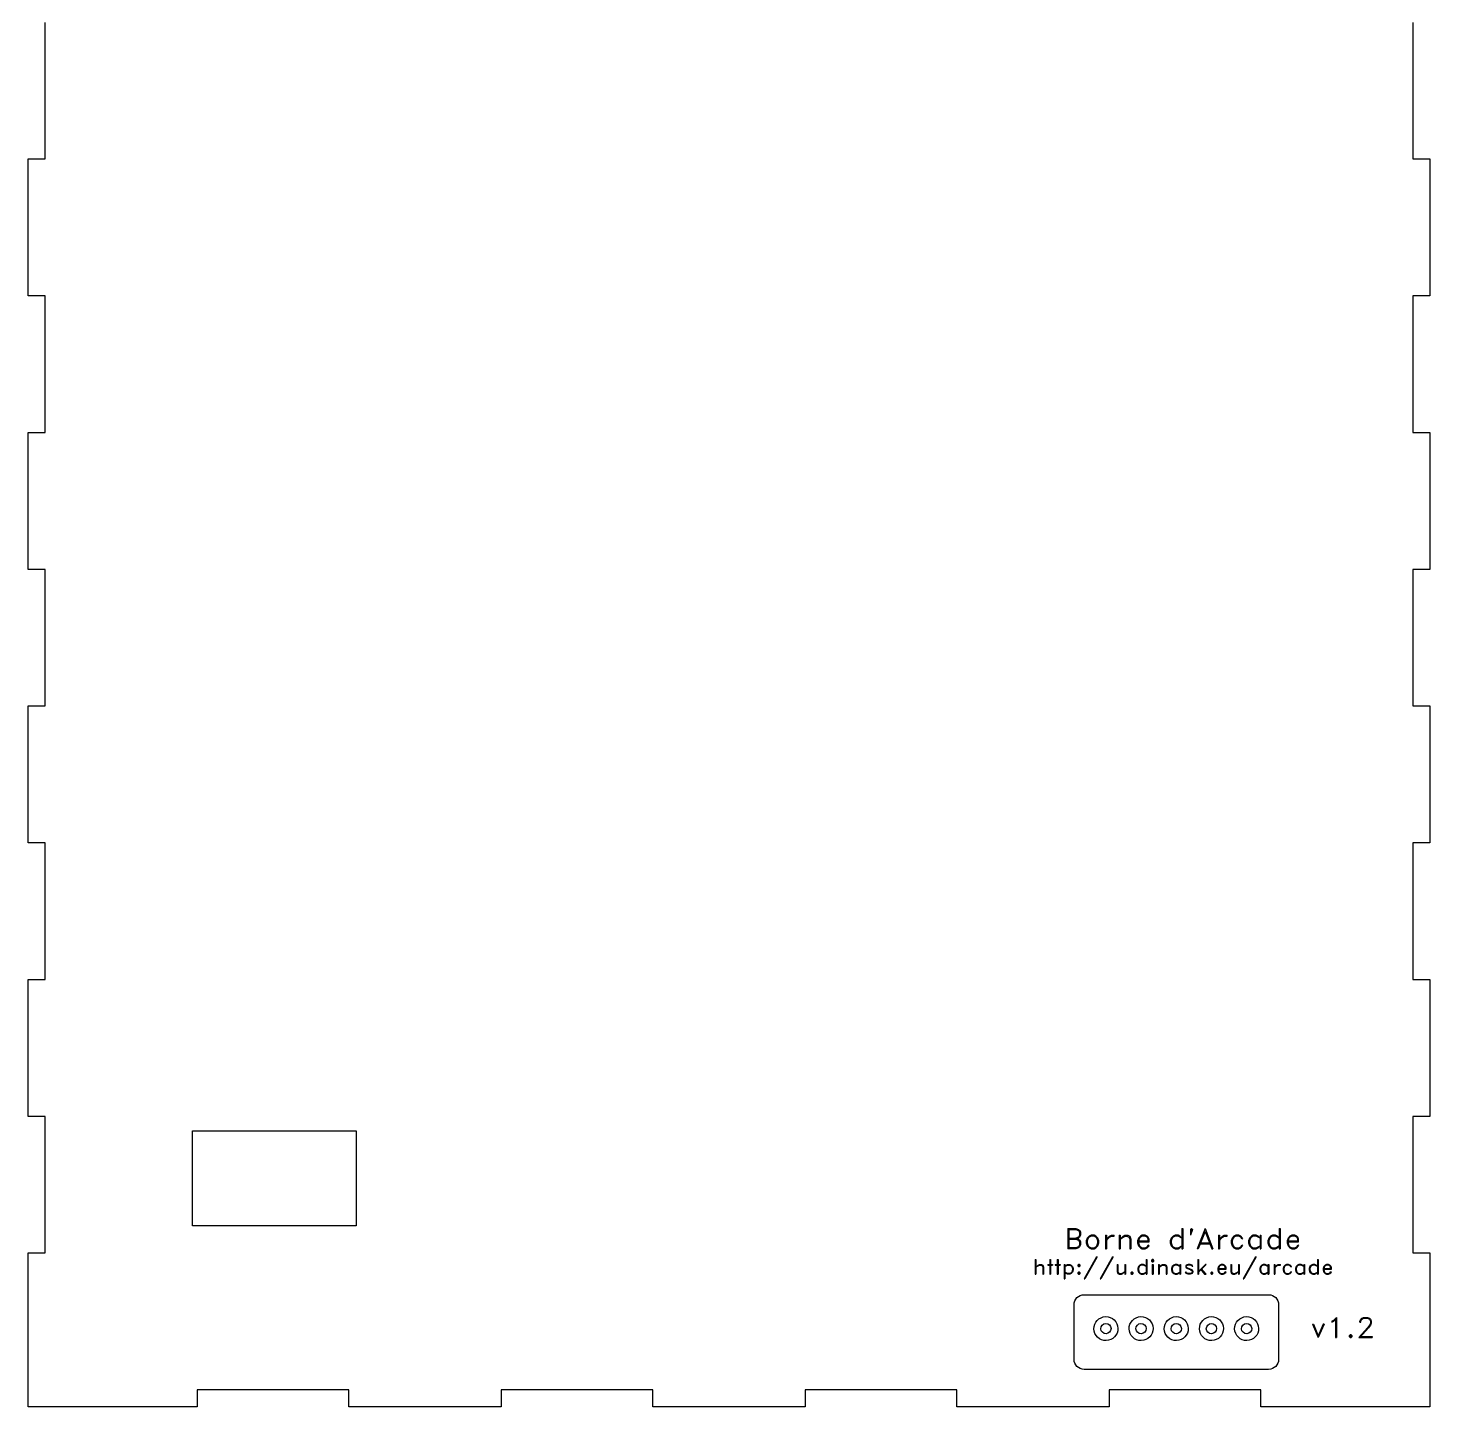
# Model space of a CAD drawing. Extents: x 15 to 1272, y 33 to 870.
# Drawn here: x 861.8 to 1271.8, y 46.6 to 449.9 of the extents above; entities that cross this region are included whole.
import ezdxf

# ---------------------------------------------------------------- set-up
doc = ezdxf.new("R2010")
doc.units = 0
doc.layers.add('Decoration', color=7, linetype='CONTINUOUS')
doc.layers.add('Plan', color=7, linetype='CONTINUOUS')

msp = doc.modelspace()

# ---------------------------------------------------------------- linework, layer by layer
at = {"layer": 'Decoration', "color": 1}
for p, q in [((1165.979299, 98.795683), (1165.979299, 92.869016)), ((1165.979299, 98.795683), (1168.237077, 98.795683)), ((1166.261521, 98.51346), (1166.261521, 93.151238)), ((1166.261521, 98.51346), (1168.237077, 98.51346)), ((1168.237077, 98.795683), (1169.083744, 98.51346)), ((1168.237077, 98.51346), (1169.083744, 98.231238)), ((1169.083744, 98.51346), (1169.365966, 98.231238)), ((1199.281521, 98.795683), (1199.281521, 92.869016)), ((1199.281521, 98.795683), (1199.563743, 98.795683)), ((1199.563743, 98.795683), (1199.563743, 92.869016)), ((1202.103744, 98.795683), (1201.821521, 98.51346)), ((1201.821521, 98.51346), (1201.821521, 96.820127)), ((1202.103744, 98.51346), (1201.821521, 96.820127)), ((1202.385966, 98.51346), (1201.821521, 96.820127)), ((1202.103744, 98.795683), (1202.385966, 98.51346)), ((1206.054855, 98.795683), (1203.797077, 92.869016)), ((1206.054855, 98.795683), (1208.312633, 92.869016)), ((1227.785965, 98.795683), (1227.785965, 92.869016)), ((1227.785965, 98.795683), (1228.068188, 98.795683)), ((1228.068188, 98.795683), (1228.068188, 92.869016)), ((1166.261521, 95.97346), (1168.237077, 95.97346)), ((1166.261521, 95.691238), (1168.237077, 95.691238)), ((1169.083744, 96.255683), (1168.237077, 95.97346)), ((1169.083744, 95.97346), (1168.237077, 95.691238)), ((1168.237077, 95.97346), (1169.083744, 95.691238)), ((1168.237077, 95.691238), (1169.083744, 95.409016)), ((1169.083744, 98.231238), (1169.365966, 97.666794)), ((1169.365966, 96.820127), (1169.083744, 96.255683)), ((1169.365966, 96.255683), (1169.083744, 95.97346)), ((1169.083744, 95.691238), (1169.365966, 95.409016)), ((1169.083744, 95.409016), (1169.365966, 94.844572)), ((1169.365966, 98.231238), (1169.648188, 97.666794)), ((1169.365966, 97.666794), (1169.365966, 96.820127)), ((1169.648188, 96.820127), (1169.365966, 96.255683)), ((1169.365966, 95.409016), (1169.648188, 94.844572)), ((1169.365966, 94.844572), (1169.365966, 93.997905)), ((1169.648188, 97.666794), (1169.648188, 96.820127)), ((1169.648188, 94.844572), (1169.648188, 93.997905)), ((1171.623744, 95.97346), (1171.341522, 95.126794)), ((1171.341522, 95.126794), (1171.341522, 94.562349)), ((1171.341522, 94.562349), (1171.623744, 93.715683)), ((1172.188188, 96.537905), (1171.623744, 95.97346)), ((1171.905966, 95.97346), (1171.623744, 95.126794)), ((1171.623744, 95.126794), (1171.623744, 94.562349)), ((1171.623744, 94.562349), (1171.905966, 93.715683)), ((1172.188188, 96.255683), (1171.905966, 95.97346)), ((1172.752633, 96.820127), (1172.188188, 96.537905)), ((1172.752633, 96.537905), (1172.188188, 96.255683)), ((1173.599299, 96.820127), (1172.752633, 96.820127)), ((1173.599299, 96.537905), (1172.752633, 96.537905)), ((1174.163744, 96.537905), (1173.599299, 96.820127)), ((1174.163744, 96.255683), (1173.599299, 96.537905)), ((1174.728188, 95.97346), (1174.163744, 96.537905)), ((1174.445966, 95.97346), (1174.163744, 96.255683)), ((1174.728188, 95.126794), (1174.445966, 95.97346)), ((1174.445966, 93.715683), (1174.728188, 94.562349)), ((1175.010411, 95.126794), (1174.728188, 95.97346)), ((1174.728188, 94.562349), (1174.728188, 95.126794)), ((1174.728188, 93.715683), (1175.010411, 94.562349)), ((1175.010411, 94.562349), (1175.010411, 95.126794)), ((1176.985966, 96.820127), (1176.985966, 92.869016)), ((1176.985966, 96.820127), (1177.268189, 96.820127)), ((1177.268189, 96.820127), (1177.268189, 92.869016)), ((1177.268189, 95.126794), (1177.550411, 95.97346)), ((1177.268189, 95.126794), (1177.550411, 95.691238)), ((1177.550411, 95.97346), (1178.114855, 96.537905)), ((1177.550411, 95.691238), (1178.114855, 96.255683)), ((1178.114855, 96.537905), (1178.679298, 96.820127)), ((1178.114855, 96.255683), (1178.679298, 96.537905)), ((1178.679298, 96.820127), (1179.525964, 96.820127)), ((1178.679298, 96.537905), (1179.525964, 96.537905)), ((1179.525964, 96.537905), (1179.525964, 96.820127)), ((1180.937076, 96.820127), (1180.937076, 92.869016)), ((1180.937076, 96.820127), (1181.219298, 96.820127)), ((1181.219298, 96.820127), (1181.219298, 92.869016)), ((1181.219298, 95.691238), (1182.065965, 96.537905)), ((1181.219298, 95.691238), (1182.065965, 96.255683)), ((1182.065965, 96.537905), (1182.630409, 96.820127)), ((1182.065965, 96.255683), (1182.630409, 96.537905)), ((1182.630409, 96.820127), (1183.477076, 96.820127)), ((1182.630409, 96.537905), (1183.194854, 96.537905)), ((1183.194854, 96.537905), (1183.759298, 96.255683)), ((1183.477076, 96.820127), (1184.04152, 96.537905)), ((1183.759298, 96.255683), (1184.04152, 95.691238)), ((1184.04152, 96.537905), (1184.323743, 95.691238)), ((1184.04152, 95.691238), (1184.04152, 92.869016)), ((1184.323743, 95.691238), (1184.323743, 92.869016)), ((1186.58152, 95.97346), (1186.299298, 95.126794)), ((1186.299298, 95.126794), (1186.299298, 94.562349)), ((1186.299298, 94.562349), (1186.58152, 93.715683)), ((1187.145965, 96.537905), (1186.58152, 95.97346)), ((1186.863743, 95.97346), (1186.58152, 95.126794)), ((1186.58152, 95.126794), (1189.403743, 95.126794)), ((1186.58152, 95.126794), (1186.58152, 94.562349)), ((1186.58152, 94.844572), (1189.685965, 94.844572)), ((1186.58152, 94.562349), (1186.863743, 93.715683)), ((1187.145965, 96.255683), (1186.863743, 95.97346)), ((1187.710409, 96.820127), (1187.145965, 96.537905)), ((1187.710409, 96.537905), (1187.145965, 96.255683)), ((1188.557076, 96.820127), (1187.710409, 96.820127)), ((1188.557076, 96.537905), (1187.710409, 96.537905)), ((1189.121521, 96.537905), (1188.557076, 96.820127)), ((1189.121521, 96.255683), (1188.557076, 96.537905)), ((1189.403743, 96.255683), (1189.121521, 96.537905)), ((1189.403743, 95.691238), (1189.121521, 96.255683)), ((1189.685965, 95.691238), (1189.403743, 96.255683)), ((1189.403743, 95.126794), (1189.403743, 95.691238)), ((1189.685965, 94.844572), (1189.685965, 95.691238)), ((1196.177077, 95.97346), (1195.894854, 95.126794)), ((1195.894854, 95.126794), (1195.894854, 94.562349)), ((1195.894854, 94.562349), (1196.177077, 93.715683)), ((1196.741521, 96.537905), (1196.177077, 95.97346)), ((1196.459299, 95.97346), (1196.177077, 95.126794)), ((1196.177077, 95.126794), (1196.177077, 94.562349)), ((1196.177077, 94.562349), (1196.459299, 93.715683)), ((1196.741521, 96.255683), (1196.459299, 95.97346)), ((1197.305965, 96.820127), (1196.741521, 96.537905)), ((1197.305965, 96.537905), (1196.741521, 96.255683)), ((1198.152632, 96.820127), (1197.305965, 96.820127)), ((1198.152632, 96.537905), (1197.305965, 96.537905)), ((1198.717077, 96.537905), (1198.152632, 96.820127)), ((1199.281521, 95.97346), (1198.152632, 96.537905)), ((1199.281521, 95.97346), (1198.717077, 96.537905)), ((1206.054855, 97.949016), (1204.079299, 92.869016)), ((1204.643744, 94.562349), (1207.465966, 94.562349)), ((1206.054855, 97.949016), (1208.030411, 92.869016)), ((1210.005966, 96.820127), (1210.005966, 92.869016)), ((1210.005966, 96.820127), (1210.288188, 96.820127)), ((1210.288188, 96.820127), (1210.288188, 92.869016)), ((1210.288188, 95.126794), (1210.570411, 95.97346)), ((1210.288188, 95.126794), (1210.570411, 95.691238)), ((1210.570411, 95.97346), (1211.134855, 96.537905)), ((1210.570411, 95.691238), (1211.134855, 96.255683)), ((1211.134855, 96.537905), (1211.6993, 96.820127)), ((1211.134855, 96.255683), (1211.6993, 96.537905)), ((1211.6993, 96.820127), (1212.545966, 96.820127)), ((1211.6993, 96.537905), (1212.545966, 96.537905)), ((1212.545966, 96.537905), (1212.545966, 96.820127)), ((1213.957076, 95.97346), (1213.674853, 95.126794)), ((1213.674853, 95.126794), (1213.674853, 94.562349)), ((1213.674853, 94.562349), (1213.957076, 93.715683)), ((1214.52152, 96.537905), (1213.957076, 95.97346)), ((1214.239298, 95.97346), (1213.957076, 95.126794)), ((1213.957076, 95.126794), (1213.957076, 94.562349)), ((1213.957076, 94.562349), (1214.239298, 93.715683)), ((1214.52152, 96.255683), (1214.239298, 95.97346)), ((1215.085964, 96.820127), (1214.52152, 96.537905)), ((1215.085964, 96.537905), (1214.52152, 96.255683)), ((1215.932631, 96.820127), (1215.085964, 96.820127)), ((1215.932631, 96.537905), (1215.085964, 96.537905)), ((1216.497076, 96.537905), (1215.932631, 96.820127)), ((1216.497076, 96.255683), (1215.932631, 96.537905)), ((1217.06152, 95.97346), (1216.497076, 96.537905)), ((1216.779298, 95.691238), (1216.497076, 96.255683)), ((1217.06152, 95.97346), (1216.779298, 95.691238)), ((1219.037076, 95.97346), (1218.754854, 95.126794)), ((1218.754854, 95.126794), (1218.754854, 94.562349)), ((1218.754854, 94.562349), (1219.037076, 93.715683)), ((1219.60152, 96.537905), (1219.037076, 95.97346)), ((1219.319298, 95.97346), (1219.037076, 95.126794)), ((1219.037076, 95.126794), (1219.037076, 94.562349)), ((1219.037076, 94.562349), (1219.319298, 93.715683)), ((1219.60152, 96.255683), (1219.319298, 95.97346)), ((1220.165965, 96.820127), (1219.60152, 96.537905)), ((1220.165965, 96.537905), (1219.60152, 96.255683)), ((1221.012631, 96.820127), (1220.165965, 96.820127)), ((1221.012631, 96.537905), (1220.165965, 96.537905)), ((1221.577076, 96.537905), (1221.012631, 96.820127)), ((1222.141521, 95.97346), (1221.012631, 96.537905)), ((1222.141521, 95.97346), (1221.577076, 96.537905)), ((1222.141521, 96.820127), (1222.141521, 92.869016)), ((1222.141521, 96.820127), (1222.423743, 96.820127)), ((1222.423743, 96.820127), (1222.423743, 92.869016)), ((1224.681521, 95.97346), (1224.399299, 95.126794)), ((1224.399299, 95.126794), (1224.399299, 94.562349)), ((1224.399299, 94.562349), (1224.681521, 93.715683)), ((1225.245965, 96.537905), (1224.681521, 95.97346)), ((1224.963743, 95.97346), (1224.681521, 95.126794)), ((1224.681521, 95.126794), (1224.681521, 94.562349)), ((1224.681521, 94.562349), (1224.963743, 93.715683)), ((1225.245965, 96.255683), (1224.963743, 95.97346)), ((1225.81041, 96.820127), (1225.245965, 96.537905)), ((1225.81041, 96.537905), (1225.245965, 96.255683)), ((1226.657076, 96.820127), (1225.81041, 96.820127)), ((1226.657076, 96.537905), (1225.81041, 96.537905)), ((1227.221521, 96.537905), (1226.657076, 96.820127)), ((1227.785965, 95.97346), (1226.657076, 96.537905)), ((1227.785965, 95.97346), (1227.221521, 96.537905)), ((1230.325965, 95.97346), (1230.043743, 95.126794)), ((1230.043743, 95.126794), (1230.043743, 94.562349)), ((1230.043743, 94.562349), (1230.325965, 93.715683)), ((1230.89041, 96.537905), (1230.325965, 95.97346)), ((1230.608188, 95.97346), (1230.325965, 95.126794)), ((1230.325965, 95.126794), (1233.148188, 95.126794)), ((1230.325965, 95.126794), (1230.325965, 94.562349)), ((1230.325965, 94.844572), (1233.43041, 94.844572)), ((1230.325965, 94.562349), (1230.608188, 93.715683)), ((1230.89041, 96.255683), (1230.608188, 95.97346)), ((1231.454854, 96.820127), (1230.89041, 96.537905)), ((1231.454854, 96.537905), (1230.89041, 96.255683)), ((1232.301521, 96.820127), (1231.454854, 96.820127)), ((1232.301521, 96.537905), (1231.454854, 96.537905)), ((1232.865965, 96.537905), (1232.301521, 96.820127)), ((1232.865965, 96.255683), (1232.301521, 96.537905)), ((1233.148188, 96.255683), (1232.865965, 96.537905)), ((1233.148188, 95.691238), (1232.865965, 96.255683)), ((1233.43041, 95.691238), (1233.148188, 96.255683)), ((1233.148188, 95.126794), (1233.148188, 95.691238)), ((1233.43041, 94.844572), (1233.43041, 95.691238)), ((1168.237077, 92.869016), (1165.979299, 92.869016)), ((1168.237077, 93.151238), (1166.261521, 93.151238)), ((1169.083744, 93.433461), (1168.237077, 93.151238)), ((1169.083744, 93.151238), (1168.237077, 92.869016)), ((1169.365966, 93.997905), (1169.083744, 93.433461)), ((1169.365966, 93.433461), (1169.083744, 93.151238)), ((1169.648188, 93.997905), (1169.365966, 93.433461)), ((1174.334204, 90.473362), (1170.709827, 84.030024)), ((1174.535559, 90.473362), (1170.911181, 84.030024)), ((1171.623744, 93.715683), (1172.188188, 93.151238)), ((1171.905966, 93.715683), (1172.188188, 93.433461)), ((1172.188188, 93.433461), (1172.752633, 93.151238)), ((1172.188188, 93.151238), (1172.752633, 92.869016)), ((1172.752633, 93.151238), (1173.599299, 93.151238)), ((1172.752633, 92.869016), (1173.599299, 92.869016)), ((1173.599299, 93.151238), (1174.163744, 93.433461)), ((1173.599299, 92.869016), (1174.163744, 93.151238)), ((1174.163744, 93.151238), (1174.728188, 93.715683)), ((1174.163744, 93.433461), (1174.445966, 93.715683)), ((1174.334204, 90.473362), (1174.535559, 90.473362)), ((1178.965354, 90.473362), (1175.340976, 84.030024)), ((1179.166708, 90.473362), (1175.54233, 84.030024)), ((1176.985966, 92.869016), (1177.268189, 92.869016)), ((1178.965354, 90.473362), (1179.166708, 90.473362)), ((1180.937076, 92.869016), (1181.219298, 92.869016)), ((1184.04152, 92.869016), (1184.323743, 92.869016)), ((1186.58152, 93.715683), (1187.145965, 93.151238)), ((1186.863743, 93.715683), (1187.145965, 93.433461)), ((1187.145965, 93.433461), (1187.710409, 93.151238)), ((1187.145965, 93.151238), (1187.710409, 92.869016)), ((1187.710409, 93.151238), (1188.557076, 93.151238)), ((1187.710409, 92.869016), (1188.557076, 92.869016)), ((1188.557076, 93.151238), (1189.121521, 93.433461)), ((1188.557076, 92.869016), (1189.121521, 93.151238)), ((1189.121521, 93.433461), (1189.403743, 93.997905)), ((1189.121521, 93.151238), (1189.685965, 93.715683)), ((1189.403743, 93.997905), (1189.685965, 93.715683)), ((1196.177077, 93.715683), (1196.741521, 93.151238)), ((1196.459299, 93.715683), (1196.741521, 93.433461)), ((1196.741521, 93.433461), (1197.305965, 93.151238)), ((1196.741521, 93.151238), (1197.305965, 92.869016)), ((1197.305965, 93.151238), (1198.152632, 93.151238)), ((1197.305965, 92.869016), (1198.152632, 92.869016)), ((1198.152632, 93.151238), (1199.281521, 93.715683)), ((1198.152632, 92.869016), (1198.717077, 93.151238)), ((1198.717077, 93.151238), (1199.281521, 93.715683)), ((1199.281521, 92.869016), (1199.563743, 92.869016)), ((1204.079299, 92.869016), (1203.797077, 92.869016)), ((1204.361521, 94.280127), (1207.748188, 94.280127)), ((1208.030411, 92.869016), (1208.312633, 92.869016)), ((1210.005966, 92.869016), (1210.288188, 92.869016)), ((1213.957076, 93.715683), (1214.52152, 93.151238)), ((1214.239298, 93.715683), (1214.52152, 93.433461)), ((1214.52152, 93.433461), (1215.085964, 93.151238)), ((1214.52152, 93.151238), (1215.085964, 92.869016)), ((1215.085964, 93.151238), (1215.932631, 93.151238)), ((1215.085964, 92.869016), (1215.932631, 92.869016)), ((1215.932631, 93.151238), (1216.497076, 93.433461)), ((1215.932631, 92.869016), (1216.497076, 93.151238)), ((1216.497076, 93.433461), (1216.779298, 93.997905)), ((1216.497076, 93.151238), (1217.06152, 93.715683)), ((1216.779298, 93.997905), (1217.06152, 93.715683)), ((1220.847052, 90.473362), (1217.222674, 84.030024)), ((1221.048406, 90.473362), (1217.424028, 84.030024)), ((1219.037076, 93.715683), (1219.60152, 93.151238)), ((1219.319298, 93.715683), (1219.60152, 93.433461)), ((1219.60152, 93.433461), (1220.165965, 93.151238)), ((1219.60152, 93.151238), (1220.165965, 92.869016)), ((1220.165965, 93.151238), (1221.012631, 93.151238)), ((1220.165965, 92.869016), (1221.012631, 92.869016)), ((1220.847052, 90.473362), (1221.048406, 90.473362)), ((1221.012631, 93.151238), (1222.141521, 93.715683)), ((1221.012631, 92.869016), (1221.577076, 93.151238)), ((1221.577076, 93.151238), (1222.141521, 93.715683)), ((1222.141521, 92.869016), (1222.423743, 92.869016)), ((1224.681521, 93.715683), (1225.245965, 93.151238)), ((1224.963743, 93.715683), (1225.245965, 93.433461)), ((1225.245965, 93.433461), (1225.81041, 93.151238)), ((1225.245965, 93.151238), (1225.81041, 92.869016)), ((1225.81041, 93.151238), (1226.657076, 93.151238)), ((1225.81041, 92.869016), (1226.657076, 92.869016)), ((1226.657076, 93.151238), (1227.785965, 93.715683)), ((1226.657076, 92.869016), (1227.221521, 93.151238)), ((1227.221521, 93.151238), (1227.785965, 93.715683)), ((1227.785965, 92.869016), (1228.068188, 92.869016)), ((1230.325965, 93.715683), (1230.89041, 93.151238)), ((1230.608188, 93.715683), (1230.89041, 93.433461)), ((1230.89041, 93.433461), (1231.454854, 93.151238)), ((1230.89041, 93.151238), (1231.454854, 92.869016)), ((1231.454854, 93.151238), (1232.301521, 93.151238)), ((1231.454854, 92.869016), (1232.301521, 92.869016)), ((1232.301521, 93.151238), (1232.865965, 93.433461)), ((1232.301521, 92.869016), (1232.865965, 93.151238)), ((1232.865965, 93.433461), (1233.148188, 93.997905)), ((1232.865965, 93.151238), (1233.43041, 93.715683)), ((1233.148188, 93.997905), (1233.43041, 93.715683)), ((1156.41367, 89.667945), (1156.41367, 85.439504)), ((1156.41367, 89.667945), (1156.615025, 89.667945)), ((1156.615025, 89.667945), (1156.615025, 85.439504)), ((1156.615025, 87.453047), (1157.219087, 88.05711)), ((1156.615025, 87.453047), (1157.219087, 87.855756)), ((1157.219087, 88.05711), (1157.621796, 88.258465)), ((1157.219087, 87.855756), (1157.621796, 88.05711)), ((1157.621796, 88.258465), (1158.225859, 88.258465)), ((1157.621796, 88.05711), (1158.024505, 88.05711)), ((1158.024505, 88.05711), (1158.427213, 87.855756)), ((1158.225859, 88.258465), (1158.628568, 88.05711)), ((1158.427213, 87.855756), (1158.628568, 87.453047)), ((1158.628568, 88.05711), (1158.829922, 87.453047)), ((1158.628568, 87.453047), (1158.628568, 85.439504)), ((1158.829922, 87.453047), (1158.829922, 85.439504)), ((1160.038048, 88.258465), (1161.447528, 88.258465)), ((1160.038048, 88.258465), (1160.038048, 88.05711)), ((1160.038048, 88.05711), (1161.447528, 88.05711)), ((1160.642111, 89.667945), (1160.642111, 85.439504)), ((1160.642111, 89.667945), (1160.843465, 89.667945)), ((1160.843465, 89.667945), (1160.843465, 85.439504)), ((1161.447528, 88.258465), (1161.447528, 88.05711)), ((1162.252945, 88.258465), (1163.662426, 88.258465)), ((1162.252945, 88.258465), (1162.252945, 88.05711)), ((1162.252945, 88.05711), (1163.662426, 88.05711)), ((1162.857008, 89.667945), (1162.857008, 85.439504)), ((1162.857008, 89.667945), (1163.058363, 89.667945)), ((1163.058363, 89.667945), (1163.058363, 85.439504)), ((1163.662426, 88.258465), (1163.662426, 88.05711)), ((1164.870552, 88.258465), (1164.870552, 84.030024)), ((1164.870552, 88.258465), (1165.071906, 88.258465)), ((1165.071906, 88.258465), (1165.071906, 84.030024)), ((1165.071906, 87.654402), (1165.474614, 88.05711)), ((1165.071906, 87.654402), (1165.877323, 88.05711)), ((1165.474614, 88.05711), (1165.877323, 88.258465)), ((1165.877323, 88.258465), (1166.481386, 88.258465)), ((1165.877323, 88.05711), (1166.481386, 88.05711)), ((1166.481386, 88.258465), (1166.884095, 88.05711)), ((1166.481386, 88.05711), (1166.884095, 87.855756)), ((1166.884095, 88.05711), (1167.286803, 87.654402)), ((1166.884095, 87.855756), (1167.085449, 87.654402)), ((1167.085449, 87.654402), (1167.286803, 87.050339)), ((1167.286803, 86.64763), (1167.085449, 86.043567)), ((1167.286803, 87.654402), (1167.488158, 87.050339)), ((1167.286803, 87.050339), (1167.286803, 86.64763)), ((1167.488158, 86.64763), (1167.286803, 86.043567)), ((1167.488158, 87.050339), (1167.488158, 86.64763)), ((1169.098992, 88.258465), (1168.897638, 88.05711)), ((1168.897638, 88.05711), (1168.897638, 87.855756)), ((1168.897638, 87.855756), (1169.098992, 87.654402)), ((1169.300347, 88.258465), (1169.098992, 88.258465)), ((1169.098992, 88.05711), (1169.098992, 87.855756)), ((1169.300347, 88.05711), (1169.098992, 88.05711)), ((1169.098992, 87.855756), (1169.300347, 87.855756)), ((1169.098992, 87.654402), (1169.300347, 87.654402)), ((1169.501701, 88.05711), (1169.300347, 88.258465)), ((1169.300347, 87.855756), (1169.300347, 88.05711)), ((1169.300347, 87.654402), (1169.501701, 87.855756)), ((1169.501701, 87.855756), (1169.501701, 88.05711)), ((1180.374834, 88.258465), (1180.374834, 86.244922)), ((1180.374834, 88.258465), (1180.576188, 88.258465)), ((1180.374834, 86.244922), (1180.576188, 85.640859)), ((1180.576188, 88.258465), (1180.576188, 86.244922)), ((1180.576188, 86.244922), (1180.777543, 85.842213)), ((1181.985669, 85.640859), (1182.589731, 86.244922)), ((1181.985669, 85.842213), (1182.589731, 86.244922)), ((1182.589731, 88.258465), (1182.589731, 85.439504)), ((1182.589731, 88.258465), (1182.791086, 88.258465)), ((1182.791086, 88.258465), (1182.791086, 85.439504)), ((1186.616818, 87.654402), (1186.415464, 87.050339)), ((1186.415464, 87.050339), (1186.415464, 86.64763)), ((1186.415464, 86.64763), (1186.616818, 86.043567)), ((1187.019526, 88.05711), (1186.616818, 87.654402)), ((1186.818172, 87.654402), (1186.616818, 87.050339)), ((1186.616818, 87.050339), (1186.616818, 86.64763)), ((1186.616818, 86.64763), (1186.818172, 86.043567)), ((1187.019526, 87.855756), (1186.818172, 87.654402)), ((1187.422235, 88.258465), (1187.019526, 88.05711)), ((1187.422235, 88.05711), (1187.019526, 87.855756)), ((1188.026298, 88.258465), (1187.422235, 88.258465)), ((1188.026298, 88.05711), (1187.422235, 88.05711)), ((1188.429007, 88.05711), (1188.026298, 88.258465)), ((1188.831715, 87.654402), (1188.026298, 88.05711)), ((1188.831715, 87.654402), (1188.429007, 88.05711)), ((1188.831715, 89.667945), (1188.831715, 85.439504)), ((1188.831715, 89.667945), (1189.03307, 89.667945)), ((1189.03307, 89.667945), (1189.03307, 85.439504)), ((1190.643904, 89.667945), (1190.44255, 89.466591)), ((1190.44255, 89.466591), (1190.44255, 89.265236)), ((1190.44255, 89.265236), (1190.643904, 89.063882)), ((1190.845258, 89.667945), (1190.643904, 89.667945)), ((1190.643904, 89.466591), (1190.643904, 89.265236)), ((1190.845258, 89.466591), (1190.643904, 89.466591)), ((1190.643904, 89.265236), (1190.845258, 89.265236)), ((1190.643904, 89.063882), (1190.845258, 89.063882)), ((1190.643904, 88.258465), (1190.643904, 85.439504)), ((1190.643904, 88.258465), (1190.845258, 88.258465)), ((1191.046613, 89.466591), (1190.845258, 89.667945)), ((1190.845258, 89.265236), (1190.845258, 89.466591)), ((1190.845258, 89.063882), (1191.046613, 89.265236)), ((1190.845258, 88.258465), (1190.845258, 85.439504)), ((1191.046613, 89.265236), (1191.046613, 89.466591)), ((1192.456093, 88.258465), (1192.456093, 85.439504)), ((1192.456093, 88.258465), (1192.657447, 88.258465)), ((1192.657447, 88.258465), (1192.657447, 85.439504)), ((1192.657447, 87.453047), (1193.26151, 88.05711)), ((1192.657447, 87.453047), (1193.26151, 87.855756)), ((1193.26151, 88.05711), (1193.664219, 88.258465)), ((1193.26151, 87.855756), (1193.664219, 88.05711)), ((1193.664219, 88.258465), (1194.268282, 88.258465)), ((1193.664219, 88.05711), (1194.066928, 88.05711)), ((1194.066928, 88.05711), (1194.469636, 87.855756)), ((1194.268282, 88.258465), (1194.670991, 88.05711)), ((1194.469636, 87.855756), (1194.670991, 87.453047)), ((1194.670991, 88.05711), (1194.872345, 87.453047)), ((1194.670991, 87.453047), (1194.670991, 85.439504)), ((1194.872345, 87.453047), (1194.872345, 85.439504)), ((1196.483179, 87.654402), (1196.281825, 87.050339)), ((1196.281825, 87.050339), (1196.281825, 86.64763)), ((1196.281825, 86.64763), (1196.483179, 86.043567)), ((1196.885888, 88.05711), (1196.483179, 87.654402)), ((1196.684534, 87.654402), (1196.483179, 87.050339)), ((1196.483179, 87.050339), (1196.483179, 86.64763)), ((1196.483179, 86.64763), (1196.684534, 86.043567)), ((1196.885888, 87.855756), (1196.684534, 87.654402)), ((1197.288597, 88.258465), (1196.885888, 88.05711)), ((1197.288597, 88.05711), (1196.885888, 87.855756)), ((1197.89266, 88.258465), (1197.288597, 88.258465)), ((1197.89266, 88.05711), (1197.288597, 88.05711)), ((1198.295368, 88.05711), (1197.89266, 88.258465)), ((1198.698077, 87.654402), (1197.89266, 88.05711)), ((1198.698077, 87.654402), (1198.295368, 88.05711)), ((1198.698077, 88.258465), (1198.698077, 85.439504)), ((1198.698077, 88.258465), (1198.899431, 88.258465)), ((1198.899431, 88.258465), (1198.899431, 85.439504)), ((1200.510266, 88.05711), (1200.308911, 87.654402)), ((1200.308911, 87.654402), (1200.510266, 87.251693)), ((1201.114329, 88.258465), (1200.510266, 88.05711)), ((1201.114329, 88.05711), (1200.510266, 87.855756)), ((1200.71162, 88.05711), (1200.510266, 87.654402)), ((1200.510266, 87.654402), (1200.71162, 87.251693)), ((1200.510266, 87.453047), (1200.912974, 87.251693)), ((1200.510266, 87.251693), (1200.912974, 87.050339)), ((1200.912974, 87.251693), (1201.919746, 86.848984)), ((1200.912974, 87.050339), (1201.919746, 86.64763)), ((1201.718392, 88.258465), (1201.114329, 88.258465)), ((1201.718392, 88.05711), (1201.114329, 88.05711)), ((1202.322455, 88.05711), (1201.718392, 88.258465)), ((1202.322455, 87.855756), (1201.718392, 88.05711)), ((1201.919746, 86.848984), (1202.322455, 86.64763)), ((1201.919746, 86.64763), (1202.322455, 86.446276)), ((1202.322455, 87.654402), (1202.1211, 88.05711)), ((1202.1211, 86.64763), (1202.322455, 86.244922)), ((1202.523809, 87.654402), (1202.322455, 88.05711)), ((1202.523809, 87.654402), (1202.322455, 87.654402)), ((1202.322455, 86.64763), (1202.523809, 86.244922)), ((1202.322455, 86.244922), (1202.322455, 86.043567)), ((1202.523809, 86.244922), (1202.523809, 86.043567)), ((1203.933289, 89.667945), (1203.933289, 85.439504)), ((1203.933289, 89.667945), (1204.134643, 89.667945)), ((1204.134643, 89.667945), (1204.134643, 85.439504)), ((1206.148187, 88.258465), (1204.134643, 86.244922)), ((1206.349541, 88.258465), (1204.134643, 86.043567)), ((1204.738706, 86.848984), (1205.946832, 85.439504)), ((1204.940061, 87.050339), (1206.349541, 85.439504)), ((1206.349541, 88.258465), (1206.148187, 88.258465)), ((1209.973919, 87.654402), (1209.772564, 87.050339)), ((1209.772564, 87.050339), (1209.772564, 86.64763)), ((1209.772564, 86.64763), (1209.973919, 86.043567)), ((1210.376627, 88.05711), (1209.973919, 87.654402)), ((1210.175273, 87.654402), (1209.973919, 87.050339)), ((1209.973919, 87.050339), (1211.987462, 87.050339)), ((1209.973919, 87.050339), (1209.973919, 86.64763)), ((1209.973919, 86.848984), (1212.188816, 86.848984)), ((1209.973919, 86.64763), (1210.175273, 86.043567)), ((1210.376627, 87.855756), (1210.175273, 87.654402)), ((1210.779336, 88.258465), (1210.376627, 88.05711)), ((1210.779336, 88.05711), (1210.376627, 87.855756)), ((1211.383399, 88.258465), (1210.779336, 88.258465)), ((1211.383399, 88.05711), (1210.779336, 88.05711)), ((1211.786108, 88.05711), (1211.383399, 88.258465)), ((1211.786108, 87.855756), (1211.383399, 88.05711)), ((1211.987462, 87.855756), (1211.786108, 88.05711)), ((1211.987462, 87.453047), (1211.786108, 87.855756)), ((1211.786108, 85.842213), (1211.987462, 86.244922)), ((1212.188816, 87.453047), (1211.987462, 87.855756)), ((1211.987462, 87.050339), (1211.987462, 87.453047)), ((1211.987462, 86.244922), (1212.188816, 86.043567)), ((1212.188816, 86.848984), (1212.188816, 87.453047)), ((1213.598296, 88.258465), (1213.598296, 86.244922)), ((1213.598296, 88.258465), (1213.799651, 88.258465)), ((1213.598296, 86.244922), (1213.799651, 85.640859)), ((1213.799651, 88.258465), (1213.799651, 86.244922)), ((1213.799651, 86.244922), (1214.001005, 85.842213)), ((1215.209131, 85.640859), (1215.813194, 86.244922)), ((1215.209131, 85.842213), (1215.813194, 86.244922)), ((1215.813194, 88.258465), (1215.813194, 85.439504)), ((1215.813194, 88.258465), (1216.014548, 88.258465)), ((1216.014548, 88.258465), (1216.014548, 85.439504)), ((1222.256532, 87.654402), (1222.055178, 87.050339)), ((1222.055178, 87.050339), (1222.055178, 86.64763)), ((1222.055178, 86.64763), (1222.256532, 86.043567)), ((1222.659241, 88.05711), (1222.256532, 87.654402)), ((1222.457886, 87.654402), (1222.256532, 87.050339)), ((1222.256532, 87.050339), (1222.256532, 86.64763)), ((1222.256532, 86.64763), (1222.457886, 86.043567)), ((1222.659241, 87.855756), (1222.457886, 87.654402)), ((1223.061949, 88.258465), (1222.659241, 88.05711)), ((1223.061949, 88.05711), (1222.659241, 87.855756)), ((1223.666012, 88.258465), (1223.061949, 88.258465)), ((1223.666012, 88.05711), (1223.061949, 88.05711)), ((1224.068721, 88.05711), (1223.666012, 88.258465)), ((1224.47143, 87.654402), (1223.666012, 88.05711)), ((1224.47143, 87.654402), (1224.068721, 88.05711)), ((1224.47143, 88.258465), (1224.47143, 85.439504)), ((1224.47143, 88.258465), (1224.672784, 88.258465)), ((1224.672784, 88.258465), (1224.672784, 85.439504)), ((1226.283618, 88.258465), (1226.283618, 85.439504)), ((1226.283618, 88.258465), (1226.484973, 88.258465)), ((1226.484973, 88.258465), (1226.484973, 85.439504)), ((1226.484973, 87.050339), (1226.686327, 87.654402)), ((1226.484973, 87.050339), (1226.686327, 87.453047)), ((1226.686327, 87.654402), (1227.089036, 88.05711)), ((1226.686327, 87.453047), (1227.089036, 87.855756)), ((1227.089036, 88.05711), (1227.491744, 88.258465)), ((1227.089036, 87.855756), (1227.491744, 88.05711)), ((1227.491744, 88.258465), (1228.095807, 88.258465)), ((1227.491744, 88.05711), (1228.095807, 88.05711)), ((1228.095807, 88.05711), (1228.095807, 88.258465)), ((1229.102579, 87.654402), (1228.901225, 87.050339)), ((1228.901225, 87.050339), (1228.901225, 86.64763)), ((1228.901225, 86.64763), (1229.102579, 86.043567)), ((1229.505287, 88.05711), (1229.102579, 87.654402)), ((1229.303933, 87.654402), (1229.102579, 87.050339)), ((1229.102579, 87.050339), (1229.102579, 86.64763)), ((1229.102579, 86.64763), (1229.303933, 86.043567)), ((1229.505287, 87.855756), (1229.303933, 87.654402)), ((1229.907996, 88.258465), (1229.505287, 88.05711)), ((1229.907996, 88.05711), (1229.505287, 87.855756)), ((1230.512059, 88.258465), (1229.907996, 88.258465)), ((1230.512059, 88.05711), (1229.907996, 88.05711)), ((1230.914768, 88.05711), (1230.512059, 88.258465)), ((1230.914768, 87.855756), (1230.512059, 88.05711)), ((1231.317476, 87.654402), (1230.914768, 88.05711)), ((1231.116122, 87.453047), (1230.914768, 87.855756)), ((1230.914768, 85.842213), (1231.116122, 86.244922)), ((1231.317476, 87.654402), (1231.116122, 87.453047)), ((1231.116122, 86.244922), (1231.317476, 86.043567)), ((1232.726957, 87.654402), (1232.525602, 87.050339)), ((1232.525602, 87.050339), (1232.525602, 86.64763)), ((1232.525602, 86.64763), (1232.726957, 86.043567)), ((1233.129665, 88.05711), (1232.726957, 87.654402)), ((1232.928311, 87.654402), (1232.726957, 87.050339)), ((1232.726957, 87.050339), (1232.726957, 86.64763)), ((1232.726957, 86.64763), (1232.928311, 86.043567)), ((1233.129665, 87.855756), (1232.928311, 87.654402)), ((1233.532374, 88.258465), (1233.129665, 88.05711)), ((1233.532374, 88.05711), (1233.129665, 87.855756)), ((1234.136437, 88.258465), (1233.532374, 88.258465)), ((1234.136437, 88.05711), (1233.532374, 88.05711)), ((1234.539145, 88.05711), (1234.136437, 88.258465)), ((1234.941854, 87.654402), (1234.136437, 88.05711)), ((1234.941854, 87.654402), (1234.539145, 88.05711)), ((1234.941854, 88.258465), (1234.941854, 85.439504)), ((1234.941854, 88.258465), (1235.143208, 88.258465)), ((1235.143208, 88.258465), (1235.143208, 85.439504)), ((1236.754043, 87.654402), (1236.552689, 87.050339)), ((1236.552689, 87.050339), (1236.552689, 86.64763)), ((1236.552689, 86.64763), (1236.754043, 86.043567)), ((1237.156752, 88.05711), (1236.754043, 87.654402)), ((1236.955397, 87.654402), (1236.754043, 87.050339)), ((1236.754043, 87.050339), (1236.754043, 86.64763)), ((1236.754043, 86.64763), (1236.955397, 86.043567)), ((1237.156752, 87.855756), (1236.955397, 87.654402)), ((1237.55946, 88.258465), (1237.156752, 88.05711)), ((1237.55946, 88.05711), (1237.156752, 87.855756)), ((1238.163523, 88.258465), (1237.55946, 88.258465)), ((1238.163523, 88.05711), (1237.55946, 88.05711)), ((1238.566232, 88.05711), (1238.163523, 88.258465)), ((1238.96894, 87.654402), (1238.163523, 88.05711)), ((1238.96894, 87.654402), (1238.566232, 88.05711)), ((1238.96894, 89.667945), (1238.96894, 85.439504)), ((1238.96894, 89.667945), (1239.170295, 89.667945)), ((1239.170295, 89.667945), (1239.170295, 85.439504)), ((1240.781129, 87.654402), (1240.579775, 87.050339)), ((1240.579775, 87.050339), (1240.579775, 86.64763)), ((1240.579775, 86.64763), (1240.781129, 86.043567)), ((1241.183838, 88.05711), (1240.781129, 87.654402)), ((1240.982484, 87.654402), (1240.781129, 87.050339)), ((1240.781129, 87.050339), (1242.794672, 87.050339)), ((1240.781129, 87.050339), (1240.781129, 86.64763)), ((1240.781129, 86.848984), (1242.996027, 86.848984)), ((1240.781129, 86.64763), (1240.982484, 86.043567)), ((1241.183838, 87.855756), (1240.982484, 87.654402)), ((1241.586547, 88.258465), (1241.183838, 88.05711)), ((1241.586547, 88.05711), (1241.183838, 87.855756)), ((1242.190609, 88.258465), (1241.586547, 88.258465)), ((1242.190609, 88.05711), (1241.586547, 88.05711)), ((1242.593318, 88.05711), (1242.190609, 88.258465)), ((1242.593318, 87.855756), (1242.190609, 88.05711)), ((1242.794672, 87.855756), (1242.593318, 88.05711)), ((1242.794672, 87.453047), (1242.593318, 87.855756)), ((1242.593318, 85.842213), (1242.794672, 86.244922)), ((1242.996027, 87.453047), (1242.794672, 87.855756)), ((1242.794672, 87.050339), (1242.794672, 87.453047)), ((1242.794672, 86.244922), (1242.996027, 86.043567)), ((1242.996027, 86.848984), (1242.996027, 87.453047)), ((1156.41367, 85.439504), (1156.615025, 85.439504)), ((1158.628568, 85.439504), (1158.829922, 85.439504)), ((1160.642111, 85.439504), (1160.843465, 85.439504)), ((1162.857008, 85.439504), (1163.058363, 85.439504)), ((1164.870552, 84.030024), (1165.071906, 84.030024)), ((1165.474614, 85.640859), (1165.071906, 86.043567)), ((1165.877323, 85.640859), (1165.071906, 86.043567)), ((1165.877323, 85.439504), (1165.474614, 85.640859)), ((1166.481386, 85.640859), (1165.877323, 85.640859)), ((1166.481386, 85.439504), (1165.877323, 85.439504)), ((1166.884095, 85.842213), (1166.481386, 85.640859)), ((1166.884095, 85.640859), (1166.481386, 85.439504)), ((1167.286803, 86.043567), (1166.884095, 85.640859)), ((1167.085449, 86.043567), (1166.884095, 85.842213)), ((1169.098992, 86.043567), (1168.897638, 85.842213)), ((1168.897638, 85.842213), (1168.897638, 85.640859)), ((1168.897638, 85.640859), (1169.098992, 85.439504)), ((1169.300347, 86.043567), (1169.098992, 86.043567)), ((1169.098992, 85.842213), (1169.098992, 85.640859)), ((1169.300347, 85.842213), (1169.098992, 85.842213)), ((1169.098992, 85.640859), (1169.300347, 85.640859)), ((1169.098992, 85.439504), (1169.300347, 85.439504)), ((1169.501701, 85.842213), (1169.300347, 86.043567)), ((1169.300347, 85.640859), (1169.300347, 85.842213)), ((1169.300347, 85.439504), (1169.501701, 85.640859)), ((1169.501701, 85.640859), (1169.501701, 85.842213)), ((1170.709827, 84.030024), (1170.911181, 84.030024)), ((1175.340976, 84.030024), (1175.54233, 84.030024)), ((1180.576188, 85.640859), (1180.978897, 85.439504)), ((1180.777543, 85.842213), (1181.180251, 85.640859)), ((1180.978897, 85.439504), (1181.58296, 85.439504)), ((1181.180251, 85.640859), (1181.58296, 85.640859)), ((1181.58296, 85.640859), (1181.985669, 85.842213)), ((1181.58296, 85.439504), (1181.985669, 85.640859)), ((1182.589731, 85.439504), (1182.791086, 85.439504)), ((1184.603275, 86.043567), (1184.40192, 85.842213)), ((1184.40192, 85.842213), (1184.40192, 85.640859)), ((1184.40192, 85.640859), (1184.603275, 85.439504)), ((1184.804629, 86.043567), (1184.603275, 86.043567)), ((1184.603275, 85.842213), (1184.603275, 85.640859)), ((1184.804629, 85.842213), (1184.603275, 85.842213)), ((1184.603275, 85.640859), (1184.804629, 85.640859)), ((1184.603275, 85.439504), (1184.804629, 85.439504)), ((1185.005983, 85.842213), (1184.804629, 86.043567)), ((1184.804629, 85.640859), (1184.804629, 85.842213)), ((1184.804629, 85.439504), (1185.005983, 85.640859)), ((1185.005983, 85.640859), (1185.005983, 85.842213)), ((1186.616818, 86.043567), (1187.019526, 85.640859)), ((1186.818172, 86.043567), (1187.019526, 85.842213)), ((1187.019526, 85.842213), (1187.422235, 85.640859)), ((1187.019526, 85.640859), (1187.422235, 85.439504)), ((1187.422235, 85.640859), (1188.026298, 85.640859)), ((1187.422235, 85.439504), (1188.026298, 85.439504)), ((1188.026298, 85.640859), (1188.831715, 86.043567)), ((1188.026298, 85.439504), (1188.429007, 85.640859)), ((1188.429007, 85.640859), (1188.831715, 86.043567)), ((1188.831715, 85.439504), (1189.03307, 85.439504)), ((1190.643904, 85.439504), (1190.845258, 85.439504)), ((1192.456093, 85.439504), (1192.657447, 85.439504)), ((1194.670991, 85.439504), (1194.872345, 85.439504)), ((1196.483179, 86.043567), (1196.885888, 85.640859)), ((1196.684534, 86.043567), (1196.885888, 85.842213)), ((1196.885888, 85.842213), (1197.288597, 85.640859)), ((1196.885888, 85.640859), (1197.288597, 85.439504)), ((1197.288597, 85.640859), (1197.89266, 85.640859)), ((1197.288597, 85.439504), (1197.89266, 85.439504)), ((1197.89266, 85.640859), (1198.698077, 86.043567)), ((1197.89266, 85.439504), (1198.295368, 85.640859)), ((1198.295368, 85.640859), (1198.698077, 86.043567)), ((1198.698077, 85.439504), (1198.899431, 85.439504)), ((1200.510266, 86.043567), (1200.308911, 86.043567)), ((1200.510266, 85.640859), (1200.308911, 86.043567)), ((1200.71162, 85.640859), (1200.510266, 86.043567)), ((1201.114329, 85.640859), (1200.510266, 85.842213)), ((1201.114329, 85.439504), (1200.510266, 85.640859)), ((1201.718392, 85.640859), (1201.114329, 85.640859)), ((1201.718392, 85.439504), (1201.114329, 85.439504)), ((1202.322455, 85.842213), (1201.718392, 85.640859)), ((1202.322455, 85.640859), (1201.718392, 85.439504)), ((1202.322455, 86.043567), (1202.1211, 85.640859)), ((1202.523809, 86.043567), (1202.322455, 85.640859)), ((1203.933289, 85.439504), (1204.134643, 85.439504)), ((1205.946832, 85.439504), (1206.349541, 85.439504)), ((1207.960375, 86.043567), (1207.759021, 85.842213)), ((1207.759021, 85.842213), (1207.759021, 85.640859)), ((1207.759021, 85.640859), (1207.960375, 85.439504)), ((1208.16173, 86.043567), (1207.960375, 86.043567)), ((1207.960375, 85.842213), (1207.960375, 85.640859)), ((1208.16173, 85.842213), (1207.960375, 85.842213)), ((1207.960375, 85.640859), (1208.16173, 85.640859)), ((1207.960375, 85.439504), (1208.16173, 85.439504)), ((1208.363084, 85.842213), (1208.16173, 86.043567)), ((1208.16173, 85.640859), (1208.16173, 85.842213)), ((1208.16173, 85.439504), (1208.363084, 85.640859)), ((1208.363084, 85.640859), (1208.363084, 85.842213)), ((1209.973919, 86.043567), (1210.376627, 85.640859)), ((1210.175273, 86.043567), (1210.376627, 85.842213)), ((1210.376627, 85.842213), (1210.779336, 85.640859)), ((1210.376627, 85.640859), (1210.779336, 85.439504)), ((1210.779336, 85.640859), (1211.383399, 85.640859)), ((1210.779336, 85.439504), (1211.383399, 85.439504)), ((1211.383399, 85.640859), (1211.786108, 85.842213)), ((1211.383399, 85.439504), (1211.786108, 85.640859)), ((1211.786108, 85.640859), (1212.188816, 86.043567)), ((1213.799651, 85.640859), (1214.202359, 85.439504)), ((1214.001005, 85.842213), (1214.403714, 85.640859)), ((1214.202359, 85.439504), (1214.806422, 85.439504)), ((1214.403714, 85.640859), (1214.806422, 85.640859)), ((1214.806422, 85.640859), (1215.209131, 85.842213)), ((1214.806422, 85.439504), (1215.209131, 85.640859)), ((1215.813194, 85.439504), (1216.014548, 85.439504)), ((1217.222674, 84.030024), (1217.424028, 84.030024)), ((1222.256532, 86.043567), (1222.659241, 85.640859)), ((1222.457886, 86.043567), (1222.659241, 85.842213)), ((1222.659241, 85.842213), (1223.061949, 85.640859)), ((1222.659241, 85.640859), (1223.061949, 85.439504)), ((1223.061949, 85.640859), (1223.666012, 85.640859)), ((1223.061949, 85.439504), (1223.666012, 85.439504)), ((1223.666012, 85.640859), (1224.47143, 86.043567)), ((1223.666012, 85.439504), (1224.068721, 85.640859)), ((1224.068721, 85.640859), (1224.47143, 86.043567)), ((1224.47143, 85.439504), (1224.672784, 85.439504)), ((1226.283618, 85.439504), (1226.484973, 85.439504)), ((1229.102579, 86.043567), (1229.505287, 85.640859)), ((1229.303933, 86.043567), (1229.505287, 85.842213)), ((1229.505287, 85.842213), (1229.907996, 85.640859)), ((1229.505287, 85.640859), (1229.907996, 85.439504)), ((1229.907996, 85.640859), (1230.512059, 85.640859)), ((1229.907996, 85.439504), (1230.512059, 85.439504)), ((1230.512059, 85.640859), (1230.914768, 85.842213)), ((1230.512059, 85.439504), (1230.914768, 85.640859)), ((1230.914768, 85.640859), (1231.317476, 86.043567)), ((1232.726957, 86.043567), (1233.129665, 85.640859)), ((1232.928311, 86.043567), (1233.129665, 85.842213)), ((1233.129665, 85.842213), (1233.532374, 85.640859)), ((1233.129665, 85.640859), (1233.532374, 85.439504)), ((1233.532374, 85.640859), (1234.136437, 85.640859)), ((1233.532374, 85.439504), (1234.136437, 85.439504)), ((1234.136437, 85.640859), (1234.941854, 86.043567)), ((1234.136437, 85.439504), (1234.539145, 85.640859)), ((1234.539145, 85.640859), (1234.941854, 86.043567)), ((1234.941854, 85.439504), (1235.143208, 85.439504)), ((1236.754043, 86.043567), (1237.156752, 85.640859)), ((1236.955397, 86.043567), (1237.156752, 85.842213)), ((1237.156752, 85.842213), (1237.55946, 85.640859)), ((1237.156752, 85.640859), (1237.55946, 85.439504)), ((1237.55946, 85.640859), (1238.163523, 85.640859)), ((1237.55946, 85.439504), (1238.163523, 85.439504)), ((1238.163523, 85.640859), (1238.96894, 86.043567)), ((1238.163523, 85.439504), (1238.566232, 85.640859)), ((1238.566232, 85.640859), (1238.96894, 86.043567)), ((1238.96894, 85.439504), (1239.170295, 85.439504)), ((1240.781129, 86.043567), (1241.183838, 85.640859)), ((1240.982484, 86.043567), (1241.183838, 85.842213)), ((1241.183838, 85.842213), (1241.586547, 85.640859)), ((1241.183838, 85.640859), (1241.586547, 85.439504)), ((1241.586547, 85.640859), (1242.190609, 85.640859)), ((1241.586547, 85.439504), (1242.190609, 85.439504)), ((1242.190609, 85.640859), (1242.593318, 85.842213)), ((1242.190609, 85.439504), (1242.593318, 85.640859)), ((1242.593318, 85.640859), (1242.996027, 86.043567)), ((1237.475215, 70.817186), (1239.168549, 66.866075)), ((1237.475215, 70.817186), (1237.757438, 70.817186)), ((1237.757438, 70.817186), (1239.168549, 67.430519)), ((1240.57966, 70.817186), (1239.168549, 67.430519)), ((1240.861882, 70.817186), (1239.168549, 66.866075)), ((1240.861882, 70.817186), (1240.57966, 70.817186)), ((1243.11966, 71.663852), (1243.684104, 71.946075)), ((1243.11966, 71.663852), (1243.11966, 71.38163)), ((1243.11966, 71.38163), (1243.684104, 71.663852)), ((1243.684104, 71.946075), (1244.530771, 72.792741)), ((1243.684104, 71.663852), (1244.248549, 72.228297)), ((1244.248549, 72.228297), (1244.248549, 66.866075)), ((1244.530771, 72.792741), (1244.530771, 66.866075)), ((1251.304104, 71.663852), (1251.586326, 72.228297)), ((1251.304104, 71.38163), (1251.304104, 71.663852)), ((1251.304104, 71.38163), (1251.586326, 71.38163)), ((1251.586326, 72.228297), (1251.868549, 72.510519)), ((1251.586326, 71.663852), (1251.868549, 72.228297)), ((1251.586326, 71.38163), (1251.586326, 71.663852)), ((1251.868549, 72.510519), (1252.432993, 72.792741)), ((1251.868549, 72.228297), (1252.432993, 72.510519)), ((1252.432993, 72.792741), (1253.561882, 72.792741)), ((1252.432993, 72.510519), (1253.561882, 72.510519)), ((1253.561882, 72.792741), (1254.126326, 72.510519)), ((1253.561882, 72.510519), (1254.126326, 72.228297)), ((1254.126326, 70.534964), (1253.561882, 69.688297)), ((1254.408549, 70.534964), (1253.844104, 69.688297)), ((1254.126326, 72.510519), (1254.408549, 72.228297)), ((1254.126326, 72.228297), (1254.408549, 71.663852)), ((1254.408549, 71.099408), (1254.126326, 70.534964)), ((1254.408549, 72.228297), (1254.690771, 71.663852)), ((1254.408549, 71.663852), (1254.408549, 71.099408)), ((1254.690771, 71.099408), (1254.408549, 70.534964)), ((1254.690771, 71.663852), (1254.690771, 71.099408)), ((1244.248549, 66.866075), (1244.530771, 66.866075)), ((1248.481882, 67.712741), (1248.19966, 67.430519)), ((1248.19966, 67.430519), (1248.19966, 67.148297)), ((1248.19966, 67.148297), (1248.481882, 66.866075)), ((1248.764104, 67.712741), (1248.481882, 67.712741)), ((1248.481882, 67.430519), (1248.481882, 67.148297)), ((1248.764104, 67.430519), (1248.481882, 67.430519)), ((1248.481882, 67.148297), (1248.764104, 67.148297)), ((1248.481882, 66.866075), (1248.764104, 66.866075)), ((1249.046326, 67.430519), (1248.764104, 67.712741)), ((1248.764104, 67.148297), (1248.764104, 67.430519)), ((1248.764104, 66.866075), (1249.046326, 67.148297)), ((1249.046326, 67.148297), (1249.046326, 67.430519)), ((1253.561882, 69.688297), (1251.021882, 66.866075)), ((1251.021882, 66.866075), (1254.972993, 66.866075)), ((1253.844104, 69.688297), (1251.304104, 66.866075)), ((1251.304104, 67.148297), (1254.972993, 67.148297)), ((1254.972993, 67.148297), (1254.972993, 66.866075))]:
    msp.add_line(p, q, dxfattribs=at)
at = {"layer": 'Plan', "color": 7}
for p, q in [((866.838218, 411.632777), (866.838218, 451.532762)), ((1266.838208, 451.532762), (1266.838208, 411.632805)), ((861.838228, 371.532781), (861.838228, 411.632777)), ((861.838228, 411.632777), (866.838218, 411.632777)), ((1266.838208, 411.632805), (1271.838198, 411.632805)), ((1271.838198, 411.632805), (1271.838198, 371.532809)), ((866.838218, 371.532781), (861.838228, 371.532781)), ((866.838218, 331.632796), (866.838218, 371.532781)), ((1271.838198, 371.532809), (1266.838208, 371.532809)), ((1266.838208, 371.532809), (1266.838208, 331.632796)), ((861.838228, 291.5328), (861.838228, 331.632796)), ((861.838228, 331.632796), (866.838218, 331.632796)), ((1266.838208, 331.632796), (1271.838198, 331.632796)), ((1271.838198, 331.632796), (1271.838198, 291.5328)), ((866.838218, 291.5328), (861.838228, 291.5328)), ((866.838218, 251.632787), (866.838218, 291.5328)), ((1271.838198, 291.5328), (1266.838208, 291.5328)), ((1266.838208, 291.5328), (1266.838208, 251.632787)), ((861.838228, 211.532791), (861.838228, 251.632787)), ((861.838228, 251.632787), (866.838218, 251.632787)), ((1266.838208, 251.632787), (1271.838198, 251.632787)), ((1271.838198, 251.632787), (1271.838198, 211.532791)), ((866.838218, 211.532791), (861.838228, 211.532791)), ((866.838218, 171.632777), (866.838218, 211.532791)), ((1271.838198, 211.532791), (1266.838208, 211.532791)), ((1266.838208, 211.532791), (1266.838208, 171.632806)), ((861.838228, 131.532781), (861.838228, 171.632777)), ((861.838228, 171.632777), (866.838218, 171.632777)), ((1266.838208, 171.632806), (1271.838198, 171.632806)), ((1271.838198, 171.632806), (1271.838198, 131.53281)), ((866.838218, 131.532781), (861.838228, 131.532781)), ((866.838218, 91.632796), (866.838218, 131.532781)), ((1271.838198, 131.53281), (1266.838208, 131.53281)), ((1266.838208, 131.53281), (1266.838208, 91.632796)), ((909.964934, 127.324566), (957.769738, 127.324566)), ((909.964934, 99.519722), (909.964934, 127.324566)), ((957.769738, 127.324566), (957.769738, 99.519722)), ((957.769738, 99.519722), (909.964934, 99.519722)), ((861.838228, 46.582764), (861.838228, 91.632796)), ((861.838228, 91.632796), (866.838218, 91.632796)), ((1266.838208, 91.632796), (1271.838198, 91.632796)), ((1271.838198, 91.632796), (1271.838198, 46.582764)), ((1170.677138, 79.411389), (1224.665713, 79.411586)), ((1170.677138, 79.411389), (1170.677138, 79.411389)), ((1167.756844, 60.503064), (1167.756844, 76.491122)), ((1227.586008, 76.49132), (1227.586008, 60.503234)), ((1224.665713, 57.582939), (1170.677138, 57.58277)), ((955.677117, 51.582782), (911.332668, 51.582782)), ((911.332668, 51.582782), (911.332668, 46.582764)), ((955.677117, 46.582764), (955.677117, 51.582782)), ((1044.565997, 51.582782), (1000.221548, 51.582782)), ((1000.221548, 51.582782), (1000.221548, 46.582764)), ((1044.565997, 46.582764), (1044.565997, 51.582782)), ((1133.454878, 51.582782), (1089.110429, 51.582782)), ((1089.110429, 51.582782), (1089.110429, 46.582764)), ((1133.454878, 46.582764), (1133.454878, 51.582782)), ((1222.343758, 51.582782), (1177.999337, 51.582782)), ((1177.999337, 51.582782), (1177.999337, 46.582764)), ((1222.343758, 46.582764), (1222.343758, 51.582782)), ((911.332668, 46.582764), (861.838228, 46.582764)), ((1000.221548, 46.582764), (955.677117, 46.582764)), ((1089.110429, 46.582764), (1044.565997, 46.582764)), ((1177.999337, 46.582764), (1133.454878, 46.582764)), ((1271.838198, 46.582764), (1222.343758, 46.582764))]:
    msp.add_line(p, q, dxfattribs=at)
for points in [[(1167.756844, 76.491122), (1167.7569, 78.108961), (1169.059299, 79.411389), (1170.677138, 79.411389)], [(1224.665713, 79.411586), (1226.283552, 79.411586), (1227.586064, 78.109159), (1227.586008, 76.49132)], [(1173.564441, 69.423008), (1173.523462, 71.355496), (1175.056804, 72.955358), (1176.989292, 72.996421)], [(1175.569968, 69.465539), (1175.552471, 70.290446), (1176.207, 70.973368), (1177.031908, 70.990894)], [(1176.989292, 72.996421), (1178.921781, 73.037484), (1180.521698, 71.504199), (1180.562846, 69.571711)], [(1177.031908, 70.990894), (1177.856815, 71.008391), (1178.539765, 70.353918), (1178.557319, 69.529011)], [(1183.853388, 69.423008), (1183.81241, 71.355496), (1185.345751, 72.955358), (1187.27824, 72.996421)], [(1185.858916, 69.465539), (1185.841418, 70.290446), (1186.495948, 70.973368), (1187.320855, 70.990894)], [(1187.27824, 72.996421), (1189.210728, 73.037484), (1190.810646, 71.504199), (1190.851794, 69.571711)], [(1187.320855, 70.990894), (1188.145762, 71.008391), (1188.828712, 70.353918), (1188.846266, 69.529011)], [(1194.142307, 69.423008), (1194.101329, 71.355496), (1195.63467, 72.955358), (1197.567159, 72.996421)], [(1196.147835, 69.465539), (1196.130337, 70.290446), (1196.784867, 70.973368), (1197.609774, 70.990894)], [(1197.567159, 72.996421), (1199.499647, 73.037484), (1201.099565, 71.504199), (1201.140713, 69.571711)], [(1197.609774, 70.990894), (1198.434682, 71.008391), (1199.117631, 70.353918), (1199.135185, 69.529011)], [(1204.431226, 69.423008), (1204.390248, 71.355496), (1205.923589, 72.955358), (1207.856078, 72.996421)], [(1206.436754, 69.465539), (1206.419256, 70.290446), (1207.073786, 70.973368), (1207.898693, 70.990894)], [(1207.856078, 72.996421), (1209.788566, 73.037484), (1211.388484, 71.504199), (1211.429632, 69.571711)], [(1207.898693, 70.990894), (1208.723601, 71.008391), (1209.40655, 70.353918), (1209.424104, 69.529011)], [(1214.720146, 69.423008), (1214.679167, 71.355496), (1216.212508, 72.955358), (1218.144997, 72.996421)], [(1216.725673, 69.465539), (1216.708175, 70.290446), (1217.362705, 70.973368), (1218.187612, 70.990894)], [(1218.144997, 72.996421), (1220.077485, 73.037484), (1221.677403, 71.504199), (1221.718551, 69.571711)], [(1218.187612, 70.990894), (1219.01252, 71.008391), (1219.695469, 70.353918), (1219.713024, 69.529011)], [(1177.137685, 65.997987), (1175.205196, 65.957093), (1173.60542, 67.49052), (1173.564441, 69.423008)], [(1177.095238, 68.003515), (1176.270331, 67.986017), (1175.587466, 68.640632), (1175.569968, 69.465539)], [(1178.557319, 69.528757), (1178.574817, 68.703849), (1177.920146, 68.020956), (1177.095238, 68.003515)], [(1180.562875, 69.57109), (1180.603684, 67.638573), (1179.070201, 66.038881), (1177.137685, 65.997987)], [(1187.426632, 65.997987), (1185.494144, 65.957093), (1183.894367, 67.49052), (1183.853388, 69.423008)], [(1187.384186, 68.003515), (1186.559278, 67.986017), (1185.876414, 68.640632), (1185.858916, 69.465539)], [(1188.846266, 69.528757), (1188.863764, 68.703849), (1188.209093, 68.020956), (1187.384186, 68.003515)], [(1190.851822, 69.57109), (1190.892631, 67.638573), (1189.359149, 66.038881), (1187.426632, 65.997987)], [(1197.715551, 65.997987), (1195.783063, 65.957093), (1194.183286, 67.49052), (1194.142307, 69.423008)], [(1197.673105, 68.003515), (1196.848198, 67.986017), (1196.165333, 68.640632), (1196.147835, 69.465539)], [(1199.135185, 69.528757), (1199.152683, 68.703849), (1198.498012, 68.020956), (1197.673105, 68.003515)], [(1201.140741, 69.57109), (1201.18155, 67.638573), (1199.648068, 66.038881), (1197.715551, 65.997987)], [(1208.00447, 65.997987), (1206.071982, 65.957093), (1204.472205, 67.49052), (1204.431226, 69.423008)], [(1207.962024, 68.003515), (1207.137117, 67.986017), (1206.454252, 68.640632), (1206.436754, 69.465539)], [(1209.424104, 69.528757), (1209.441602, 68.703849), (1208.786931, 68.020956), (1207.962024, 68.003515)], [(1211.42966, 69.57109), (1211.47047, 67.638573), (1209.936987, 66.038881), (1208.00447, 65.997987)], [(1218.293389, 65.997987), (1216.360901, 65.957093), (1214.761124, 67.49052), (1214.720146, 69.423008)], [(1218.250943, 68.003515), (1217.426036, 67.986017), (1216.743171, 68.640632), (1216.725673, 69.465539)], [(1219.713024, 69.528757), (1219.730521, 68.703849), (1219.07585, 68.020956), (1218.250943, 68.003515)], [(1221.718579, 69.57109), (1221.759389, 67.638573), (1220.225906, 66.038881), (1218.293389, 65.997987)], [(1170.677138, 57.58277), (1169.059299, 57.582742), (1167.756816, 58.885225), (1167.756844, 60.503064)], [(1227.586008, 60.503234), (1227.585951, 58.885395), (1226.283552, 57.582967), (1224.665713, 57.582939)]]:
    msp.add_open_spline(points, degree=3, dxfattribs=at)

doc.saveas('drawing.dxf')
